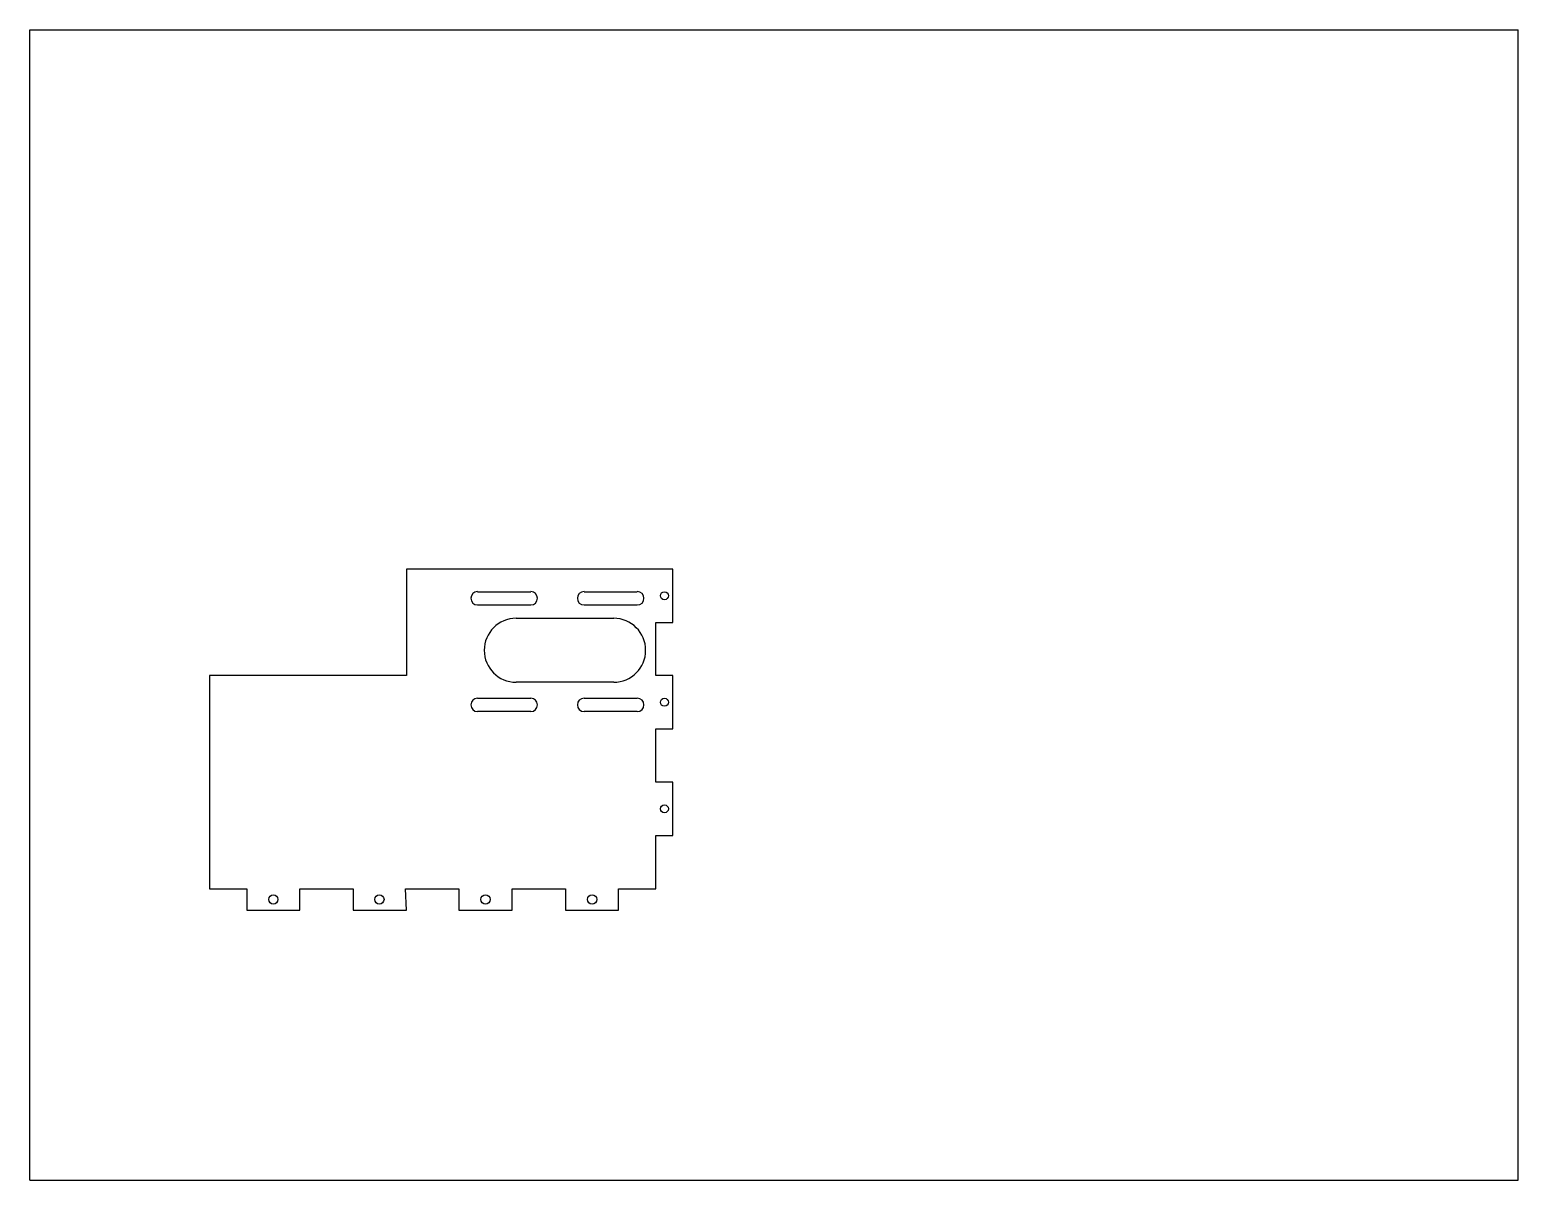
# Model space of a CAD drawing. Header units: inches. Extents: x 0 to 22, y 0 to 17.
import ezdxf

# ---------------------------------------------------------------- set-up
doc = ezdxf.new("R2010")
doc.units = ezdxf.units.IN
doc.header["$LTSCALE"] = 1.21
doc.header["$MEASUREMENT"] = 0
doc.layers.get('0').update_dxf_attribs({"linetype": 'CONTINUOUS'})
doc.layers.add('02___PRT_ALL_AXES', color=7, linetype='CONTINUOUS')

msp = doc.modelspace()

# ---------------------------------------------------------------- linework, layer by layer
at = {"color": 7, "linetype": 'Continuous'}
for p, q in [((0, 0), (0, 17)), ((0, 17), (22, 17)), ((22, 0), (22, 17)), ((5.568, 9.031), (5.568, 7.456)), ((9.505, 9.031), (5.568, 9.031)), ((9.505, 8.243), (9.505, 9.031)), ((6.618, 8.697), (7.405, 8.697)), ((8.192, 8.697), (8.98, 8.697)), ((7.405, 8.5), (6.618, 8.5)), ((8.98, 8.5), (8.192, 8.5)), ((7.189, 8.303), (8.631, 8.303)), ((9.255, 8.243), (9.505, 8.243)), ((9.255, 7.456), (9.255, 8.243)), ((2.655, 7.456), (2.655, 4.306)), ((5.568, 7.456), (2.655, 7.456)), ((8.631, 7.359), (7.189, 7.359)), ((9.505, 7.456), (9.255, 7.456)), ((9.505, 6.669), (9.505, 7.456)), ((6.618, 7.122), (7.405, 7.122)), ((8.192, 7.122), (8.98, 7.122)), ((7.405, 6.925), (6.618, 6.925)), ((8.98, 6.925), (8.192, 6.925)), ((9.255, 6.669), (9.505, 6.669)), ((9.255, 5.881), (9.255, 6.669)), ((9.505, 5.881), (9.255, 5.881)), ((9.505, 5.094), (9.505, 5.881)), ((9.255, 5.094), (9.505, 5.094)), ((9.255, 4.306), (9.255, 5.094)), ((2.655, 4.306), (3.206, 4.306)), ((3.206, 4.306), (3.206, 3.991)), ((3.994, 3.991), (3.994, 4.306)), ((3.994, 4.306), (4.781, 4.306)), ((4.781, 4.306), (4.781, 3.991)), ((5.555, 4.306), (6.342, 4.306)), ((5.568, 3.991), (5.555, 4.306)), ((6.342, 4.306), (6.342, 3.991)), ((7.129, 3.991), (7.13, 4.306)), ((7.13, 4.306), (7.917, 4.306)), ((7.917, 4.306), (7.917, 3.991)), ((8.704, 4.306), (9.255, 4.306)), ((8.704, 3.991), (8.704, 4.306)), ((3.206, 3.991), (3.994, 3.991)), ((4.781, 3.991), (5.568, 3.991)), ((6.342, 3.991), (7.129, 3.991)), ((7.917, 3.991), (8.704, 3.991)), ((0, 0), (22, 0))]:
    msp.add_line(p, q, dxfattribs=at)
for centre, radius, start, end in [((6.618, 8.599), 0.0984, 90, 270), ((7.405, 8.599), 0.0984, 270, 90), ((8.192, 8.599), 0.0984, 90, 270), ((8.98, 8.599), 0.0984, 270, 90), ((7.189, 7.831), 0.472, 90, 270), ((8.631, 7.831), 0.472, 270, 90), ((6.618, 7.024), 0.0984, 90, 270), ((7.405, 7.024), 0.0984, 270, 90), ((8.192, 7.024), 0.0984, 90, 270), ((8.98, 7.024), 0.0984, 270, 90)]:
    msp.add_arc(centre, radius, start, end, dxfattribs=at)
at = {"layer": '02___PRT_ALL_AXES', "color": 7, "linetype": 'Continuous'}
for centre, radius in [((9.381, 8.637), 0.0591), ((9.381, 7.062), 0.0591), ((9.381, 5.488), 0.0591), ((3.6, 4.149), 0.0689), ((5.167, 4.149), 0.0689), ((6.736, 4.149), 0.0689), ((8.311, 4.149), 0.0689)]:
    msp.add_circle(centre, radius, dxfattribs=at)

doc.saveas('drawing.dxf')
